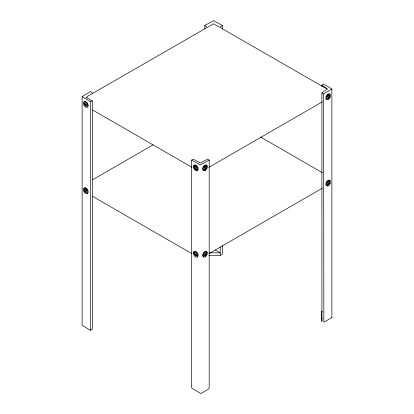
<?xml version="1.0" encoding="UTF-8"?>
<svg xmlns="http://www.w3.org/2000/svg" width="414" height="414" viewBox="0 0 414 414"><rect width="100%" height="100%" fill="white"/><g stroke="black" fill="none" stroke-linecap="round" stroke-linejoin="round"><path stroke-width="0.62" d="M86.117 97.264L92.348 100.866L92.607 101.435L92.607 329.032L90.407 330.305L82.122 325.223L82.122 96.607L90.407 91.525L91.727 92.291L92.607 93.812M321.906 86.469L321.906 85.175L323.593 83.907L331.878 88.984L331.878 317.605L323.851 322.237L323.593 94.066L331.878 88.984M321.906 320.4L321.906 92.798L327.479 88.984L321.906 85.175M205.24 166.48L204.112 167.882L204.112 169.388L205.24 169.492L206.369 168.084L206.369 166.578L204.801 166.226L206.369 166.578M203.672 169.135L204.801 169.238L205.929 167.83L205.929 166.324M328.431 95.355L327.303 96.762L327.303 98.268L328.431 98.366L329.56 96.964L329.56 95.458L327.991 95.101L329.12 95.199L329.12 96.71L327.991 98.113L328.431 98.366M203.672 255.505L204.801 255.604L205.929 254.201L205.929 252.69L206.369 252.949L206.369 254.455L205.24 255.857L204.112 255.759L204.112 254.253L205.24 252.845L206.369 252.949M329.56 181.824L328.431 181.72L327.303 183.128L327.303 184.634L328.431 184.732L329.56 183.33L329.56 181.824L329.12 181.57L329.12 183.076L327.991 184.478L328.431 184.732M220.455 26.9L222.401 25.482L222.401 28.711M204.801 28.711L204.801 25.482L213.598 20.7L222.401 25.482M84.44 103.076L84.88 102.822L84.88 104.328L86.008 105.736L85.569 105.989L84.44 104.582L84.44 103.076L85.569 102.977L86.697 104.38L86.697 105.886L85.569 105.989M84.44 104.582L84.88 104.328M85.569 104.483L86.008 104.23M82.122 96.607L90.407 101.689L92.348 100.866M92.736 179.681L153.139 144.812M85.569 189.343L86.008 189.089L84.88 189.188L84.88 190.694L86.008 192.101L85.569 192.355L84.44 190.947L84.44 189.441L85.569 189.343L86.697 190.745L86.697 192.251L85.569 192.355M84.44 190.947L84.88 190.694M85.569 190.849L86.008 190.595M191.599 160.109L192.919 159.349L193.799 159.437L200.402 163.033L207 159.437L207.88 159.349L209.199 160.109L209.199 387.711L208.32 389.238L201.282 393.3L200.402 393.212L192.117 388.43L191.599 387.711L191.599 160.109L200.402 164.891L209.199 160.109M194.43 166.578L196.003 166.226L194.43 166.578L194.43 168.084L195.563 169.492L196.691 169.388L196.691 167.882L195.563 166.48M194.43 168.084L194.87 167.83L194.87 166.324M195.563 167.986L196.003 167.732M195.563 169.492L197.131 169.135M208.853 167.339L322.382 101.792M194.43 252.949L195.563 252.845L196.691 254.253L196.691 255.759L195.563 255.857L194.43 254.455L194.43 252.949L194.87 252.69L194.87 254.201L196.003 255.604L197.131 255.505M194.43 254.455L194.87 254.201M195.563 254.351L196.003 254.098M195.563 255.857L196.003 255.604M208.853 253.704L322.382 188.158M208.884 255.371L220.201 255.371L222.401 254.098L222.401 245.704M321.393 318.873L322.49 318.237M322.49 320.778L321.393 321.414L321.393 311.256L322.49 311.887M209.515 252.83L220.201 252.83L215.249 249.973M326.853 88.927L213.598 23.748L87.147 96.545L86.521 97.621L86.888 98.134M329.12 96.71L329.56 96.964M204.801 25.482L206.741 26.9M323.593 94.066L321.906 92.798M327.991 96.607L328.431 96.86M260.499 136.982L322.392 172.716M327.991 181.467L328.431 181.72M329.12 183.076L329.56 183.33M327.991 182.972L328.431 183.226M205.929 167.83L206.369 168.084M204.801 167.732L205.24 167.986M204.801 169.238L205.24 169.492M92.72 110.046L191.972 167.349M205.929 254.201L206.369 254.455M204.801 254.098L205.24 254.351M204.801 255.604L205.24 255.857M92.72 196.417L191.972 253.715M194.87 167.83L196.003 169.238M331.51 317.093L331.878 317.605M220.201 246.967L220.201 255.371M90.407 101.689L90.407 330.305M83.938 102.17A3.11 1.796 60 0 1 87.494 103.21A3.11 1.796 60 0 1 86.94 107.066M193.809 252.612A3.11 1.796 60 0 1 197.261 252.742A3.11 1.796 60 0 1 196.935 256.939M204.05 256.918A3.11 1.796 -60 0 1 203.383 252.97A3.11 1.796 -60 0 1 206.964 252.4M83.938 188.536A3.11 1.796 60 0 1 87.494 189.576A3.11 1.796 60 0 1 86.94 193.431M327.805 185.612A3.11 1.796 -60 0 1 326.191 182.558A3.11 1.796 -60 0 1 329.984 180.747M194.197 165.238A3.11 1.796 60 0 1 197.856 167.432A3.11 1.796 60 0 1 196.386 170.454M193.809 166.247A3.11 1.796 60 0 1 193.933 165.672M204.609 170.371A3.11 1.796 -60 0 1 202.601 169.005A3.11 1.796 -60 0 1 204.604 165.315A3.11 1.796 -60 0 1 206.964 166.035M327.241 99.427A3.11 1.796 -60 0 1 326.367 95.831A3.11 1.796 -60 0 1 329.984 94.382M83.4 103.676A3.11 1.796 60 0 0 86.987 107.242A3.11 1.796 60 0 0 86.319 102.527A3.11 1.796 60 0 0 83.4 103.676M193.395 253.544A3.11 1.796 60 0 0 196.976 257.115A3.11 1.796 60 0 0 196.308 252.395A3.11 1.796 60 0 0 193.395 253.544M205.623 256.628A3.11 1.796 -60 0 0 206.922 251.743A3.11 1.796 -60 0 0 203.171 254.682A3.11 1.796 -60 0 0 205.623 256.628M83.4 190.042A3.11 1.796 60 0 0 86.987 193.607A3.11 1.796 60 0 0 86.319 188.893A3.11 1.796 60 0 0 83.4 190.042M328.819 185.508A3.11 1.796 -60 0 0 330.113 180.618A3.11 1.796 -60 0 0 326.361 183.557A3.11 1.796 -60 0 0 328.819 185.508M193.395 167.178A3.11 1.796 60 0 0 196.976 170.749A3.11 1.796 60 0 0 196.308 166.03A3.11 1.796 60 0 0 193.395 167.178M205.623 170.263A3.11 1.796 -60 0 0 206.922 165.377A3.11 1.796 -60 0 0 203.171 168.312A3.11 1.796 -60 0 0 205.623 170.263M328.819 99.137A3.11 1.796 -60 0 0 330.113 94.252A3.11 1.796 -60 0 0 326.361 97.192A3.11 1.796 -60 0 0 328.819 99.137"/></g></svg>
